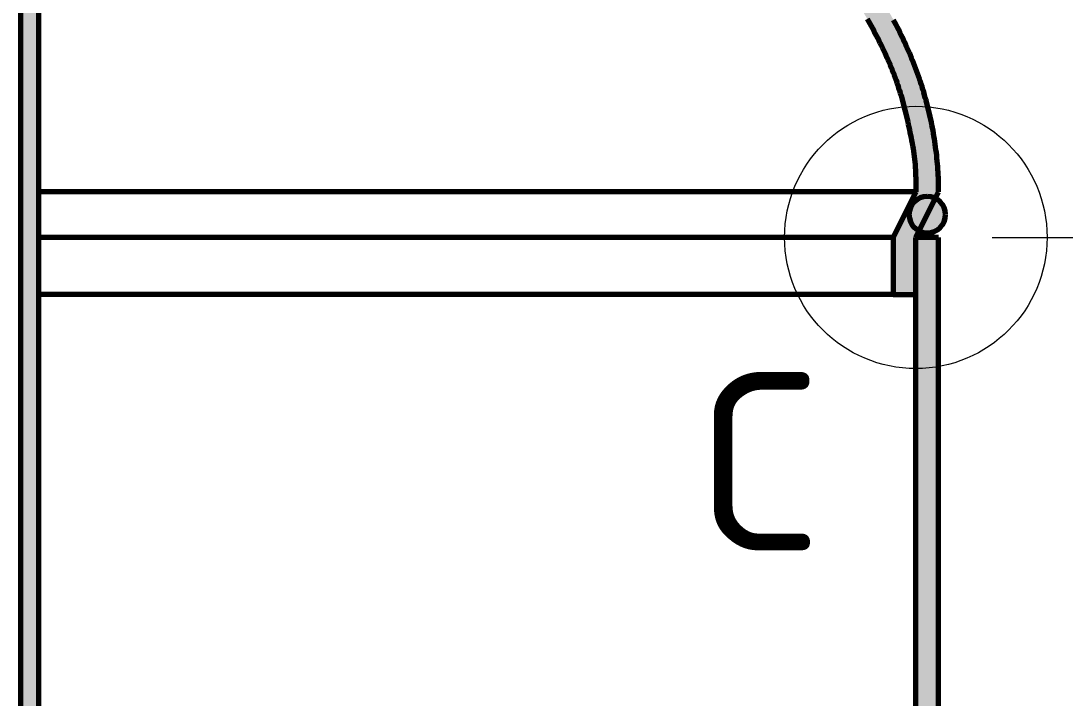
# Model space of a CAD drawing. Header units: millimetres. Extents: x 0 to 2208, y 0 to 420.
# Drawn here: x 591.9 to 621.2, y 239.93 to 258.94 of the extents above; entities that cross this region are included whole.
import ezdxf
from ezdxf.enums import TextEntityAlignment as Align

# ---------------------------------------------------------------- set-up
doc = ezdxf.new("R2010")
doc.units = ezdxf.units.MM
for name, color, linetype, lineweight in [('01-VISIBLE', 7, 'CONTINUOUS', 70), ('04-COTA', 3, 'CONTINUOUS', 18), ('05-RAYADO', 8, 'CONTINUOUS', 18), ('06-TEXTO', 7, 'CONTINUOUS', 25), ('08-FINA', 5, 'CONTINUOUS', 18)]:
    doc.layers.add(name, color=color, linetype=linetype, lineweight=lineweight)
doc.styles.add('ISO3098', font='isocpeur.ttf')
doc.dimstyles.new('FLAMA-IRAM', dxfattribs={"dimtxt": 3.5, "dimasz": 3.5, "dimexe": 2, "dimexo": 1.5, "dimgap": 1, "dimtad": 1, "dimdec": 1, "dimtxsty": 'ISO3098', "dimblk": 'IRAM_FLECHA', "dimblk1": 'IRAM_FLECHA', "dimblk2": 'IRAM_FLECHA', "dimcen": 2.5, "dimclrd": 256, "dimclre": 256, "dimclrt": 256, "dimazin": 3, "dimtfac": 1, "dimtmove": 0, "dimatfit": 3, "dimlwd": 18, "dimlwe": 18})

# ---------------------------------------------------------------- blocks, each defined once
blk = doc.blocks.new('IRAM_FLECHA')
blk.add_solid([(0, 0), (-1, 0.125), (-1, -0.125)])

msp = doc.modelspace()

# ---------------------------------------------------------------- hatches: boundary and pattern name
at = {"layer": '05-RAYADO'}
h = msp.add_hatch(color=7, dxfattribs=at)
h.dxf.hatch_style = 1
h.paths.add_polyline_path([(591.9, 274.735), (592.4, 274.735), (592.4, 142.505), (591.9, 142.505)])
h = msp.add_hatch(color=7, dxfattribs=at)
h.dxf.hatch_style = 1
h.paths.add_polyline_path([(617.01, 252.865), (617.01, 251.265), (616.37, 251.265), (616.37, 252.865), (617.01, 254.145), (617.01, 254.221), (617.009, 254.297), (617.009, 254.373), (617.008, 254.45), (617.006, 254.526), (617.004, 254.602), (617.002, 254.678), (616.998, 254.754), (616.994, 254.83), (616.989, 254.907), (616.983, 254.983), (616.976, 255.058), (616.967, 255.134), (616.957, 255.21), (616.946, 255.285), (616.933, 255.36), (616.92, 255.435), (616.906, 255.51), (616.891, 255.585), (616.877, 255.66), (616.862, 255.735), (616.846, 255.809), (616.831, 255.884), (616.815, 255.958), (616.799, 256.033), (616.782, 256.107), (616.766, 256.182), (616.748, 256.256), (616.731, 256.33), (616.713, 256.404), (616.694, 256.478), (616.675, 256.552), (616.656, 256.626), (616.636, 256.699), (616.616, 256.773), (616.595, 256.846), (616.573, 256.919), (616.55, 256.992), (616.527, 257.064), (616.504, 257.137), (616.479, 257.209), (616.454, 257.281), (616.428, 257.353), (616.402, 257.424), (616.374, 257.495), (616.347, 257.566), (616.318, 257.637), (616.289, 257.707), (616.26, 257.778), (616.229, 257.848), (616.199, 257.917), (616.167, 257.987), (616.135, 258.056), (616.103, 258.125), (616.07, 258.194), (616.037, 258.262), (616.003, 258.331), (615.969, 258.399), (615.935, 258.467), (615.9, 258.535), (615.864, 258.602), (615.829, 258.669), (615.793, 258.737), (615.756, 258.803), (615.719, 258.87), (615.682, 258.936), (615.644, 259.003), (615.606, 259.069), (615.567, 259.134), (615.528, 259.2), (615.489, 259.265), (615.449, 259.33), (615.409, 259.395), (615.368, 259.459), (615.327, 259.524), (615.285, 259.587), (615.244, 259.651), (615.201, 259.715), (615.159, 259.778), (615.116, 259.841), (615.072, 259.903), (615.028, 259.966), (614.984, 260.028), (614.94, 260.09), (614.895, 260.151), (614.849, 260.212), (614.804, 260.273), (614.758, 260.334), (614.711, 260.395), (614.665, 260.455), (614.618, 260.515), (614.57, 260.575), (614.523, 260.634), (614.475, 260.693), (614.426, 260.752), (614.378, 260.811), (614.329, 260.869), (614.279, 260.927), (614.23, 260.985), (614.18, 261.043), (614.13, 261.1), (614.079, 261.157), (614.029, 261.214), (613.978, 261.271), (613.926, 261.327), (613.875, 261.384), (613.823, 261.439), (613.771, 261.495), (613.718, 261.55), (613.666, 261.606), (613.613, 261.66), (613.56, 261.715), (613.506, 261.769), (613.453, 261.823), (613.399, 261.877), (613.345, 261.931), (613.29, 261.984), (613.236, 262.037), (613.181, 262.09), (613.125, 262.143), (613.07, 262.195), (613.015, 262.247), (612.959, 262.299), (612.903, 262.351), (612.846, 262.402), (612.79, 262.453), (612.733, 262.504), (612.676, 262.555), (612.619, 262.605), (612.562, 262.656), (612.504, 262.706), (612.446, 262.755), (612.388, 262.805), (612.33, 262.854), (612.272, 262.903), (612.213, 262.952), (612.154, 263), (612.095, 263.048), (612.036, 263.096), (611.977, 263.144), (611.917, 263.192), (611.857, 263.239), (611.798, 263.286), (611.737, 263.333), (611.677, 263.38), (611.617, 263.426), (611.556, 263.472), (611.495, 263.518), (611.434, 263.564), (611.373, 263.61), (611.312, 263.655), (611.25, 263.7), (611.189, 263.745), (611.127, 263.789), (611.065, 263.834), (611.003, 263.878), (610.941, 263.922), (610.878, 263.966), (610.816, 264.009), (610.753, 264.053), (610.69, 264.096), (610.627, 264.139), (610.564, 264.181), (610.501, 264.224), (610.437, 264.266), (610.374, 264.308), (610.31, 264.35), (610.246, 264.391), (610.182, 264.433), (610.118, 264.474), (610.054, 264.515), (609.989, 264.556), (609.925, 264.596), (609.86, 264.637), (609.795, 264.677), (609.73, 264.717), (609.665, 264.756), (609.6, 264.796), (609.535, 264.835), (609.469, 264.874), (609.404, 264.913), (609.338, 264.952), (609.273, 264.99), (609.207, 265.029), (609.141, 265.067), (609.075, 265.105), (609.008, 265.143), (608.942, 265.18), (608.876, 265.217), (608.809, 265.255), (608.742, 265.291), (608.676, 265.328), (608.609, 265.365), (608.542, 265.401), (608.475, 265.437), (608.407, 265.473), (608.34, 265.509), (608.273, 265.545), (608.205, 265.58), (608.138, 265.615), (608.07, 265.65), (608.002, 265.685), (607.934, 265.72), (607.866, 265.754), (607.798, 265.789), (607.73, 265.823), (607.662, 265.857), (607.594, 265.89), (607.525, 265.924), (607.457, 265.957), (607.388, 265.991), (607.319, 266.024), (607.25, 266.056), (607.182, 266.089), (607.113, 266.122), (607.044, 266.154), (606.975, 266.186), (606.905, 266.218), (606.836, 266.25), (606.767, 266.281), (606.697, 266.313), (606.628, 266.344), (606.558, 266.375), (606.488, 266.406), (606.419, 266.436), (606.349, 266.467), (606.279, 266.497), (606.209, 266.528), (606.139, 266.558), (606.069, 266.587), (605.999, 266.617), (605.928, 266.647), (605.858, 266.676), (605.788, 266.705), (605.717, 266.734), (605.646, 266.763), (605.576, 266.792), (605.505, 266.82), (605.434, 266.848), (605.364, 266.877), (605.293, 266.905), (605.222, 266.932), (605.151, 266.96), (605.08, 266.988), (605.009, 267.015), (604.937, 267.042), (604.866, 267.069), (604.795, 267.096), (604.723, 267.123), (604.652, 267.149), (604.58, 267.176), (604.509, 267.202), (604.437, 267.228), (604.366, 267.254), (604.294, 267.28), (604.222, 267.305), (604.15, 267.331), (604.078, 267.356), (604.006, 267.381), (603.934, 267.406), (603.862, 267.431), (603.79, 267.455), (603.718, 267.48), (603.646, 267.504), (603.573, 267.528), (603.501, 267.552), (603.429, 267.576), (603.356, 267.6), (603.284, 267.623), (603.211, 267.647), (603.139, 267.67), (603.066, 267.693), (602.993, 267.716), (602.921, 267.739), (602.848, 267.761), (602.775, 267.784), (602.702, 267.806), (602.629, 267.828), (602.556, 267.85), (602.483, 267.872), (602.41, 267.894), (602.337, 267.916), (602.264, 267.937), (602.191, 267.958), (602.117, 267.98), (602.044, 268.001), (601.971, 268.021), (601.898, 268.042), (601.824, 268.063), (601.751, 268.083), (601.677, 268.103), (601.604, 268.124), (601.53, 268.143), (601.457, 268.163), (601.383, 268.183), (601.309, 268.203), (601.236, 268.222), (601.162, 268.241), (601.088, 268.26), (601.014, 268.279), (600.94, 268.298), (600.867, 268.317), (600.793, 268.335), (600.719, 268.354), (600.645, 268.372), (600.571, 268.39), (600.497, 268.408), (600.422, 268.426), (600.348, 268.444), (600.274, 268.461), (600.2, 268.479), (600.126, 268.496), (600.051, 268.513), (599.977, 268.53), (599.903, 268.547), (599.828, 268.564), (599.754, 268.58), (599.68, 268.597), (599.605, 268.613), (599.531, 268.629), (599.456, 268.645), (599.382, 268.661), (599.307, 268.677), (599.233, 268.692), (599.158, 268.708), (599.083, 268.723), (599.009, 268.738), (598.934, 268.754), (598.859, 268.768), (598.784, 268.783), (598.71, 268.798), (598.635, 268.813), (598.56, 268.827), (598.485, 268.841), (598.41, 268.855), (598.335, 268.869), (598.26, 268.883), (598.185, 268.897), (598.11, 268.91), (598.035, 268.924), (597.96, 268.937), (597.885, 268.95), (597.81, 268.964), (597.735, 268.976), (597.66, 268.989), (597.585, 269.002), (597.51, 269.015), (597.434, 269.027), (597.359, 269.039), (597.284, 269.051), (597.209, 269.063), (597.133, 269.075), (597.058, 269.087), (596.983, 269.099), (596.907, 269.11), (596.832, 269.121), (596.757, 269.133), (596.681, 269.144), (596.606, 269.155), (596.53, 269.166), (596.455, 269.176), (596.379, 269.187), (596.304, 269.197), (596.228, 269.208), (596.153, 269.218), (596.077, 269.228), (596.002, 269.238), (595.926, 269.248), (595.851, 269.257), (595.775, 269.267), (595.699, 269.276), (595.624, 269.286), (595.548, 269.295), (595.472, 269.304), (595.397, 269.313), (595.321, 269.321), (595.245, 269.33), (595.169, 269.339), (595.094, 269.347), (595.018, 269.355), (594.942, 269.364), (594.866, 269.372), (594.791, 269.379), (594.715, 269.387), (594.639, 269.395), (594.563, 269.402), (594.487, 269.41), (594.411, 269.417), (594.335, 269.424), (594.26, 269.431), (594.184, 269.438), (594.108, 269.445), (594.032, 269.451), (593.956, 269.458), (593.88, 269.464), (593.804, 269.471), (593.728, 269.477), (593.652, 269.483), (593.576, 269.489), (593.5, 269.494), (593.5, 270.135), (593.578, 270.129), (593.657, 270.123), (593.735, 270.118), (593.814, 270.112), (593.892, 270.106), (593.971, 270.1), (594.049, 270.094), (594.128, 270.088), (594.206, 270.082), (594.285, 270.076), (594.363, 270.07), (594.442, 270.064), (594.52, 270.058), (594.599, 270.052), (594.677, 270.046), (594.755, 270.04), (594.834, 270.033), (594.912, 270.027), (594.991, 270.021), (595.069, 270.014), (595.148, 270.008), (595.226, 270.001), (595.304, 269.994), (595.383, 269.987), (595.461, 269.98), (595.54, 269.972), (595.618, 269.964), (595.696, 269.955), (595.774, 269.945), (595.85, 269.927), (595.922, 269.895), (595.999, 269.877), (596.076, 269.862), (596.154, 269.849), (596.231, 269.836), (596.309, 269.824), (596.387, 269.812), (596.465, 269.8), (596.543, 269.788), (596.62, 269.776), (596.698, 269.765), (596.776, 269.753), (596.854, 269.742), (596.932, 269.73), (597.01, 269.719), (597.087, 269.707), (597.165, 269.696), (597.243, 269.684), (597.321, 269.673), (597.399, 269.661), (597.477, 269.649), (597.554, 269.638), (597.632, 269.626), (597.71, 269.614), (597.788, 269.602), (597.866, 269.59), (597.943, 269.578), (598.021, 269.566), (598.099, 269.553), (598.177, 269.541), (598.254, 269.528), (598.332, 269.515), (598.409, 269.502), (598.487, 269.489), (598.564, 269.475), (598.642, 269.461), (598.719, 269.447), (598.797, 269.433), (598.874, 269.419), (598.952, 269.404), (599.029, 269.389), (599.106, 269.374), (599.183, 269.359), (599.26, 269.343), (599.337, 269.327), (599.414, 269.311), (599.491, 269.295), (599.568, 269.278), (599.645, 269.261), (599.722, 269.244), (599.799, 269.227), (599.876, 269.21), (599.952, 269.192), (600.029, 269.174), (600.105, 269.156), (600.182, 269.137), (600.258, 269.119), (600.335, 269.1), (600.411, 269.081), (600.488, 269.062), (600.564, 269.043), (600.64, 269.024), (600.717, 269.005), (600.793, 268.985), (600.869, 268.966), (600.945, 268.946), (601.022, 268.927), (601.098, 268.907), (601.174, 268.887), (601.25, 268.867), (601.326, 268.847), (601.402, 268.827), (601.478, 268.807), (601.554, 268.786), (601.63, 268.766), (601.706, 268.745), (601.782, 268.725), (601.858, 268.704), (601.934, 268.683), (602.01, 268.662), (602.085, 268.641), (602.161, 268.619), (602.237, 268.598), (602.313, 268.576), (602.388, 268.554), (602.464, 268.532), (602.539, 268.51), (602.615, 268.488), (602.69, 268.466), (602.766, 268.443), (602.841, 268.421), (602.916, 268.398), (602.992, 268.375), (603.067, 268.351), (603.142, 268.328), (603.217, 268.305), (603.292, 268.281), (603.367, 268.257), (603.442, 268.233), (603.517, 268.208), (603.592, 268.184), (603.666, 268.159), (603.741, 268.135), (603.816, 268.11), (603.89, 268.084), (603.965, 268.059), (604.039, 268.034), (604.114, 268.008), (604.188, 267.982), (604.262, 267.956), (604.336, 267.93), (604.41, 267.903), (604.485, 267.877), (604.559, 267.85), (604.633, 267.823), (604.706, 267.796), (604.78, 267.769), (604.854, 267.741), (604.928, 267.714), (605.001, 267.686), (605.075, 267.658), (605.148, 267.63), (605.222, 267.602), (605.295, 267.574), (605.369, 267.545), (605.442, 267.516), (605.515, 267.488), (605.588, 267.458), (605.661, 267.429), (605.734, 267.4), (605.807, 267.37), (605.88, 267.341), (605.953, 267.311), (606.026, 267.281), (606.098, 267.251), (606.171, 267.22), (606.244, 267.19), (606.316, 267.159), (606.388, 267.128), (606.461, 267.097), (606.533, 267.066), (606.605, 267.034), (606.677, 267.002), (606.749, 266.971), (606.821, 266.939), (606.893, 266.906), (606.964, 266.874), (607.036, 266.842), (607.108, 266.809), (607.179, 266.776), (607.251, 266.743), (607.322, 266.71), (607.393, 266.676), (607.464, 266.642), (607.535, 266.609), (607.606, 266.575), (607.677, 266.54), (607.748, 266.506), (607.819, 266.471), (607.889, 266.437), (607.96, 266.402), (608.03, 266.366), (608.1, 266.331), (608.171, 266.295), (608.241, 266.26), (608.311, 266.224), (608.381, 266.188), (608.45, 266.151), (608.52, 266.115), (608.59, 266.078), (608.659, 266.041), (608.728, 266.004), (608.798, 265.967), (608.867, 265.929), (608.936, 265.891), (609.005, 265.853), (609.074, 265.815), (609.143, 265.777), (609.211, 265.738), (609.28, 265.7), (609.348, 265.661), (609.416, 265.622), (609.485, 265.582), (609.553, 265.543), (609.62, 265.503), (609.688, 265.463), (609.756, 265.423), (609.824, 265.383), (609.891, 265.342), (609.958, 265.301), (610.025, 265.26), (610.092, 265.219), (610.159, 265.178), (610.226, 265.136), (610.293, 265.094), (610.359, 265.052), (610.426, 265.01), (610.492, 264.967), (610.558, 264.925), (610.624, 264.882), (610.69, 264.839), (610.756, 264.795), (610.821, 264.752), (610.887, 264.708), (610.952, 264.664), (611.017, 264.62), (611.082, 264.575), (611.147, 264.531), (611.211, 264.486), (611.276, 264.441), (611.34, 264.395), (611.404, 264.35), (611.468, 264.304), (611.532, 264.258), (611.596, 264.212), (611.659, 264.165), (611.723, 264.118), (611.786, 264.071), (611.849, 264.024), (611.911, 263.977), (611.974, 263.929), (612.037, 263.881), (612.099, 263.833), (612.161, 263.785), (612.223, 263.736), (612.285, 263.688), (612.346, 263.638), (612.408, 263.589), (612.469, 263.54), (612.53, 263.49), (612.59, 263.44), (612.651, 263.39), (612.711, 263.339), (612.772, 263.288), (612.831, 263.238), (612.891, 263.186), (612.951, 263.135), (613.01, 263.083), (613.069, 263.031), (613.128, 262.979), (613.187, 262.927), (613.245, 262.874), (613.304, 262.821), (613.362, 262.768), (613.419, 262.714), (613.477, 262.661), (613.534, 262.607), (613.591, 262.553), (613.648, 262.498), (613.705, 262.443), (613.761, 262.388), (613.817, 262.333), (613.873, 262.278), (613.928, 262.222), (613.984, 262.166), (614.039, 262.11), (614.094, 262.053), (614.148, 261.997), (614.202, 261.94), (614.256, 261.882), (614.31, 261.825), (614.364, 261.767), (614.417, 261.709), (614.47, 261.651), (614.522, 261.592), (614.574, 261.533), (614.626, 261.474), (614.678, 261.415), (614.73, 261.355), (614.781, 261.296), (614.831, 261.235), (614.882, 261.175), (614.932, 261.114), (614.982, 261.054), (615.031, 260.992), (615.081, 260.931), (615.129, 260.869), (615.178, 260.807), (615.226, 260.745), (615.274, 260.683), (615.321, 260.62), (615.369, 260.557), (615.415, 260.494), (615.462, 260.43), (615.508, 260.366), (615.554, 260.302), (615.599, 260.238), (615.644, 260.173), (615.688, 260.108), (615.733, 260.043), (615.776, 259.978), (615.82, 259.912), (615.863, 259.846), (615.905, 259.78), (615.948, 259.714), (615.989, 259.647), (616.031, 259.58), (616.072, 259.513), (616.112, 259.445), (616.153, 259.378), (616.192, 259.31), (616.231, 259.242), (616.27, 259.173), (616.309, 259.105), (616.347, 259.036), (616.384, 258.966), (616.421, 258.897), (616.458, 258.827), (616.494, 258.757), (616.53, 258.687), (616.565, 258.617), (616.599, 258.546), (616.634, 258.475), (616.667, 258.404), (616.701, 258.333), (616.733, 258.261), (616.766, 258.189), (616.797, 258.117), (616.828, 258.045), (616.859, 257.973), (616.889, 257.9), (616.919, 257.827), (616.948, 257.754), (616.977, 257.681), (617.005, 257.607), (617.032, 257.533), (617.059, 257.46), (617.086, 257.385), (617.111, 257.311), (617.137, 257.237), (617.161, 257.162), (617.186, 257.087), (617.209, 257.012), (617.232, 256.937), (617.255, 256.861), (617.276, 256.786), (617.298, 256.71), (617.318, 256.634), (617.338, 256.558), (617.358, 256.482), (617.377, 256.405), (617.395, 256.329), (617.413, 256.252), (617.43, 256.175), (617.446, 256.098), (617.462, 256.021), (617.477, 255.944), (617.492, 255.866), (617.506, 255.789), (617.519, 255.711), (617.532, 255.634), (617.544, 255.556), (617.555, 255.478), (617.566, 255.4), (617.576, 255.322), (617.586, 255.244), (617.595, 255.166), (617.603, 255.088), (617.61, 255.009), (617.617, 254.931), (617.623, 254.852), (617.629, 254.774), (617.634, 254.695), (617.638, 254.617), (617.642, 254.538), (617.645, 254.46), (617.647, 254.381), (617.649, 254.302), (617.65, 254.224), (617.65, 254.145)])
h = msp.add_hatch(color=7, dxfattribs=at)
h.dxf.hatch_style = 1
h.paths.add_polyline_path([(617.842, 253.505), (617.84, 253.465), (617.836, 253.425), (617.828, 253.385), (617.817, 253.347), (617.803, 253.309), (617.786, 253.272), (617.767, 253.237), (617.744, 253.204), (617.719, 253.172), (617.692, 253.143), (617.663, 253.116), (617.631, 253.091), (617.598, 253.068), (617.562, 253.049), (617.526, 253.032), (617.488, 253.018), (617.45, 253.007), (617.41, 252.999), (617.37, 252.994), (617.33, 252.993), (617.29, 252.994), (617.25, 252.999), (617.21, 253.007), (617.172, 253.018), (617.134, 253.032), (617.098, 253.049), (617.062, 253.068), (617.029, 253.091), (616.997, 253.116), (616.968, 253.143), (616.941, 253.172), (616.916, 253.204), (616.893, 253.237), (616.874, 253.272), (616.857, 253.309), (616.843, 253.347), (616.832, 253.385), (616.824, 253.425), (616.82, 253.465), (616.818, 253.505), (616.82, 253.545), (616.824, 253.585), (616.832, 253.624), (616.843, 253.663), (616.857, 253.701), (616.874, 253.737), (616.893, 253.772), (616.916, 253.806), (616.941, 253.837), (616.968, 253.867), (616.997, 253.894), (617.029, 253.919), (617.062, 253.941), (617.098, 253.961), (617.134, 253.978), (617.172, 253.992), (617.21, 254.003), (617.25, 254.011), (617.29, 254.015), (617.33, 254.017), (617.37, 254.015), (617.41, 254.011), (617.45, 254.003), (617.488, 253.992), (617.526, 253.978), (617.562, 253.961), (617.598, 253.941), (617.631, 253.919), (617.663, 253.894), (617.692, 253.867), (617.719, 253.837), (617.744, 253.806), (617.767, 253.772), (617.786, 253.737), (617.803, 253.701), (617.817, 253.663), (617.828, 253.624), (617.836, 253.585), (617.84, 253.545)])
h = msp.add_hatch(color=7, dxfattribs=at)
h.dxf.hatch_style = 1
h.paths.add_polyline_path([(617.01, 252.865), (617.65, 252.865), (617.65, 154.265), (617.01, 154.265)])

# ---------------------------------------------------------------- linework, layer by layer
at = {"layer": '01-VISIBLE'}
for p, q in [((591.9, 142.505), (591.9, 274.735)), ((592.4, 142.505), (592.4, 274.735)), ((617.01, 254.145), (616.37, 252.865)), ((617.01, 252.865), (617.65, 254.145)), ((616.37, 252.865), (616.37, 251.265)), ((617.65, 252.865), (617.01, 252.865)), ((617.01, 154.265), (617.01, 252.865)), ((617.01, 251.265), (617.01, 252.865)), ((617.65, 154.265), (617.65, 252.865)), ((616.37, 251.265), (617.01, 251.265))]:
    msp.add_line(p, q, dxfattribs=at)
for points in [[(615.644, 259.003), (615.682, 258.936), (615.719, 258.87), (615.756, 258.803), (615.793, 258.737), (615.829, 258.669), (615.864, 258.602), (615.9, 258.535), (615.935, 258.467), (615.969, 258.399), (616.003, 258.331), (616.037, 258.262), (616.07, 258.194), (616.103, 258.125), (616.135, 258.056), (616.167, 257.987), (616.199, 257.917), (616.229, 257.848), (616.26, 257.778), (616.289, 257.707), (616.318, 257.637), (616.347, 257.566), (616.374, 257.495), (616.402, 257.424), (616.428, 257.353), (616.454, 257.281), (616.479, 257.209), (616.504, 257.137), (616.527, 257.064), (616.55, 256.992), (616.573, 256.919), (616.595, 256.846), (616.616, 256.773), (616.636, 256.699), (616.656, 256.626), (616.675, 256.552), (616.694, 256.478), (616.713, 256.404), (616.731, 256.33), (616.748, 256.256), (616.766, 256.182), (616.782, 256.107), (616.799, 256.033), (616.815, 255.958), (616.831, 255.884), (616.846, 255.809), (616.862, 255.735), (616.877, 255.66), (616.891, 255.585), (616.906, 255.51), (616.92, 255.435), (616.933, 255.36), (616.946, 255.285), (616.957, 255.21), (616.967, 255.134), (616.976, 255.058), (616.983, 254.983), (616.989, 254.907), (616.994, 254.83), (616.998, 254.754), (617.002, 254.678), (617.004, 254.602), (617.006, 254.526), (617.008, 254.45), (617.009, 254.373), (617.009, 254.297), (617.01, 254.221), (617.01, 254.145)], [(617.65, 254.145), (617.65, 254.224), (617.649, 254.302), (617.647, 254.381), (617.645, 254.46), (617.642, 254.538), (617.638, 254.617), (617.634, 254.695), (617.629, 254.774), (617.623, 254.852), (617.617, 254.931), (617.61, 255.009), (617.603, 255.088), (617.595, 255.166), (617.586, 255.244), (617.576, 255.322), (617.566, 255.4), (617.555, 255.478), (617.544, 255.556), (617.532, 255.634), (617.519, 255.711), (617.506, 255.789), (617.492, 255.866), (617.477, 255.944), (617.462, 256.021), (617.446, 256.098), (617.43, 256.175), (617.413, 256.252), (617.395, 256.329), (617.377, 256.405), (617.358, 256.482), (617.338, 256.558), (617.318, 256.634), (617.298, 256.71), (617.276, 256.786), (617.255, 256.861), (617.232, 256.937), (617.209, 257.012), (617.186, 257.087), (617.161, 257.162), (617.137, 257.237), (617.111, 257.311), (617.086, 257.385), (617.059, 257.46), (617.032, 257.533), (617.005, 257.607), (616.977, 257.681), (616.948, 257.754), (616.919, 257.827), (616.889, 257.9), (616.859, 257.973), (616.828, 258.045), (616.797, 258.117), (616.766, 258.189), (616.733, 258.261), (616.701, 258.333), (616.667, 258.404), (616.634, 258.475), (616.599, 258.546), (616.565, 258.617), (616.53, 258.687), (616.494, 258.757), (616.458, 258.827), (616.421, 258.897), (616.384, 258.966)], [(617.01, 254.145), (616.948, 254.145), (616.887, 254.145), (616.825, 254.145), (616.764, 254.145), (616.702, 254.145), (616.641, 254.145), (616.579, 254.145), (616.518, 254.145), (616.456, 254.145), (616.395, 254.145), (616.333, 254.145), (616.272, 254.145), (616.21, 254.145), (616.149, 254.145), (616.087, 254.145), (616.026, 254.145), (615.964, 254.145), (615.903, 254.145), (615.841, 254.145), (615.779, 254.145), (615.718, 254.145), (615.656, 254.145), (615.595, 254.145), (615.533, 254.145), (615.472, 254.145), (615.41, 254.145), (615.349, 254.145), (615.287, 254.145), (615.226, 254.145), (615.164, 254.145), (615.103, 254.145), (615.041, 254.145), (614.98, 254.145), (614.918, 254.145), (614.857, 254.145), (614.795, 254.145), (614.734, 254.145), (614.672, 254.145), (614.611, 254.145), (614.549, 254.145), (614.487, 254.145), (614.426, 254.145), (614.364, 254.145), (614.303, 254.145), (614.241, 254.145), (614.18, 254.145), (614.118, 254.145), (614.057, 254.145), (613.995, 254.145), (613.934, 254.145), (613.872, 254.145), (613.811, 254.145), (613.749, 254.145), (613.688, 254.145), (613.626, 254.145), (613.565, 254.145), (613.503, 254.145), (613.442, 254.145), (613.38, 254.145), (613.318, 254.145), (613.257, 254.145), (613.195, 254.145), (613.134, 254.145), (613.072, 254.145), (613.011, 254.145), (612.949, 254.145), (612.888, 254.145), (612.826, 254.145), (612.765, 254.145), (612.703, 254.145), (612.642, 254.145), (612.58, 254.145), (612.519, 254.145), (612.457, 254.145), (612.396, 254.145), (612.334, 254.145), (612.273, 254.145), (612.211, 254.145), (612.15, 254.145), (612.088, 254.145), (612.026, 254.145), (611.965, 254.145), (611.903, 254.145), (611.842, 254.145), (611.78, 254.145), (611.719, 254.145), (611.657, 254.145), (611.596, 254.145), (611.534, 254.145), (611.473, 254.145), (611.411, 254.145), (611.35, 254.145), (611.288, 254.145), (611.227, 254.145), (611.165, 254.145), (611.104, 254.145), (611.042, 254.145), (610.981, 254.145), (610.919, 254.145), (610.857, 254.145), (610.796, 254.145), (610.734, 254.145), (610.673, 254.145), (610.611, 254.145), (610.55, 254.145), (610.488, 254.145), (610.427, 254.145), (610.365, 254.145), (610.304, 254.145), (610.242, 254.145), (610.181, 254.145), (610.119, 254.145), (610.058, 254.145), (609.996, 254.145), (609.935, 254.145), (609.873, 254.145), (609.812, 254.145), (609.75, 254.145), (609.689, 254.145), (609.627, 254.145), (609.565, 254.145), (609.504, 254.145), (609.442, 254.145), (609.381, 254.145), (609.319, 254.145), (609.258, 254.145), (609.196, 254.145), (609.135, 254.145), (609.073, 254.145), (609.012, 254.145), (608.95, 254.145), (608.889, 254.145), (608.827, 254.145), (608.766, 254.145), (608.704, 254.145), (608.643, 254.145), (608.581, 254.145), (608.52, 254.145), (608.458, 254.145), (608.396, 254.145), (608.335, 254.145), (608.273, 254.145), (608.212, 254.145), (608.15, 254.145), (608.089, 254.145), (608.027, 254.145), (607.966, 254.145), (607.904, 254.145), (607.843, 254.145), (607.781, 254.145), (607.72, 254.145), (607.658, 254.145), (607.597, 254.145), (607.535, 254.145), (607.474, 254.145), (607.412, 254.145), (607.351, 254.145), (607.289, 254.145), (607.228, 254.145), (607.166, 254.145), (607.104, 254.145), (607.043, 254.145), (606.981, 254.145), (606.92, 254.145), (606.858, 254.145), (606.797, 254.145), (606.735, 254.145), (606.674, 254.145), (606.612, 254.145), (606.551, 254.145), (606.489, 254.145), (606.428, 254.145), (606.366, 254.145), (606.305, 254.145), (606.243, 254.145), (606.182, 254.145), (606.12, 254.145), (606.059, 254.145), (605.997, 254.145), (605.936, 254.145), (605.874, 254.145), (605.812, 254.145), (605.751, 254.145), (605.689, 254.145), (605.628, 254.145), (605.566, 254.145), (605.505, 254.145), (605.443, 254.145), (605.382, 254.145), (605.32, 254.145), (605.259, 254.145), (605.197, 254.145), (605.136, 254.145), (605.074, 254.145), (605.013, 254.145), (604.951, 254.145), (604.89, 254.145), (604.828, 254.145), (604.767, 254.145), (604.705, 254.145), (604.643, 254.145), (604.582, 254.145), (604.52, 254.145), (604.459, 254.145), (604.397, 254.145), (604.336, 254.145), (604.274, 254.145), (604.213, 254.145), (604.151, 254.145), (604.09, 254.145), (604.028, 254.145), (603.967, 254.145), (603.905, 254.145), (603.844, 254.145), (603.782, 254.145), (603.721, 254.145), (603.659, 254.145), (603.598, 254.145), (603.536, 254.145), (603.475, 254.145), (603.413, 254.145), (603.351, 254.145), (603.29, 254.145), (603.228, 254.145), (603.167, 254.145), (603.105, 254.145), (603.044, 254.145), (602.982, 254.145), (602.921, 254.145), (602.859, 254.145), (602.798, 254.145), (602.736, 254.145), (602.675, 254.145), (602.613, 254.145), (602.552, 254.145), (602.49, 254.145), (602.429, 254.145), (602.367, 254.145), (602.306, 254.145), (602.244, 254.145), (602.182, 254.145), (602.121, 254.145), (602.059, 254.145), (601.998, 254.145), (601.936, 254.145), (601.875, 254.145), (601.813, 254.145), (601.752, 254.145), (601.69, 254.145), (601.629, 254.145), (601.567, 254.145), (601.506, 254.145), (601.444, 254.145), (601.383, 254.145), (601.321, 254.145), (601.26, 254.145), (601.198, 254.145), (601.137, 254.145), (601.075, 254.145), (601.014, 254.145), (600.952, 254.145), (600.89, 254.145), (600.829, 254.145), (600.767, 254.145), (600.706, 254.145), (600.644, 254.145), (600.583, 254.145), (600.521, 254.145), (600.46, 254.145), (600.398, 254.145), (600.337, 254.145), (600.275, 254.145), (600.214, 254.145), (600.152, 254.145), (600.091, 254.145), (600.029, 254.145), (599.968, 254.145), (599.906, 254.145), (599.845, 254.145), (599.783, 254.145), (599.721, 254.145), (599.66, 254.145), (599.598, 254.145), (599.537, 254.145), (599.475, 254.145), (599.414, 254.145), (599.352, 254.145), (599.291, 254.145), (599.229, 254.145), (599.168, 254.145), (599.106, 254.145), (599.045, 254.145), (598.983, 254.145), (598.922, 254.145), (598.86, 254.145), (598.799, 254.145), (598.737, 254.145), (598.676, 254.145), (598.614, 254.145), (598.553, 254.145), (598.491, 254.145), (598.429, 254.145), (598.368, 254.145), (598.306, 254.145), (598.245, 254.145), (598.183, 254.145), (598.122, 254.145), (598.06, 254.145), (597.999, 254.145), (597.937, 254.145), (597.876, 254.145), (597.814, 254.145), (597.753, 254.145), (597.691, 254.145), (597.63, 254.145), (597.568, 254.145), (597.507, 254.145), (597.445, 254.145), (597.384, 254.145), (597.322, 254.145), (597.26, 254.145), (597.199, 254.145), (597.137, 254.145), (597.076, 254.145), (597.014, 254.145), (596.953, 254.145), (596.891, 254.145), (596.83, 254.145), (596.768, 254.145), (596.707, 254.145), (596.645, 254.145), (596.584, 254.145), (596.522, 254.145), (596.461, 254.145), (596.399, 254.145), (596.338, 254.145), (596.276, 254.145), (596.215, 254.145), (596.153, 254.145), (596.091, 254.145), (596.03, 254.145), (595.968, 254.145), (595.907, 254.145), (595.845, 254.145), (595.784, 254.145), (595.722, 254.145), (595.661, 254.145), (595.599, 254.145), (595.538, 254.145), (595.476, 254.145), (595.415, 254.145), (595.353, 254.145), (595.292, 254.145), (595.23, 254.145), (595.169, 254.145), (595.107, 254.145), (595.046, 254.145), (594.984, 254.145), (594.923, 254.145), (594.861, 254.145), (594.799, 254.145), (594.738, 254.145), (594.676, 254.145), (594.615, 254.145), (594.553, 254.145), (594.492, 254.145), (594.43, 254.145), (594.369, 254.145), (594.307, 254.145), (594.246, 254.145), (594.184, 254.145), (594.123, 254.145), (594.061, 254.145), (594, 254.145), (593.938, 254.145), (593.877, 254.145), (593.815, 254.145), (593.754, 254.145), (593.692, 254.145), (593.63, 254.145), (593.569, 254.145), (593.507, 254.145), (593.446, 254.145), (593.384, 254.145), (593.323, 254.145), (593.261, 254.145), (593.2, 254.145), (593.138, 254.145), (593.077, 254.145), (593.015, 254.145), (592.954, 254.145), (592.892, 254.145), (592.831, 254.145), (592.769, 254.145), (592.708, 254.145), (592.646, 254.145), (592.585, 254.145), (592.523, 254.145), (592.462, 254.145), (592.4, 254.145)], [(616.37, 252.865), (616.31, 252.865), (616.25, 252.865), (616.19, 252.865), (616.13, 252.865), (616.07, 252.865), (616.01, 252.865), (615.949, 252.865), (615.889, 252.865), (615.829, 252.865), (615.769, 252.865), (615.709, 252.865), (615.649, 252.865), (615.589, 252.865), (615.529, 252.865), (615.469, 252.865), (615.409, 252.865), (615.349, 252.865), (615.289, 252.865), (615.229, 252.865), (615.168, 252.865), (615.108, 252.865), (615.048, 252.865), (614.988, 252.865), (614.928, 252.865), (614.868, 252.865), (614.808, 252.865), (614.748, 252.865), (614.688, 252.865), (614.628, 252.865), (614.568, 252.865), (614.508, 252.865), (614.448, 252.865), (614.388, 252.865), (614.327, 252.865), (614.267, 252.865), (614.207, 252.865), (614.147, 252.865), (614.087, 252.865), (614.027, 252.865), (613.967, 252.865), (613.907, 252.865), (613.847, 252.865), (613.787, 252.865), (613.727, 252.865), (613.667, 252.865), (613.607, 252.865), (613.546, 252.865), (613.486, 252.865), (613.426, 252.865), (613.366, 252.865), (613.306, 252.865), (613.246, 252.865), (613.186, 252.865), (613.126, 252.865), (613.066, 252.865), (613.006, 252.865), (612.946, 252.865), (612.886, 252.865), (612.826, 252.865), (612.765, 252.865), (612.705, 252.865), (612.645, 252.865), (612.585, 252.865), (612.525, 252.865), (612.465, 252.865), (612.405, 252.865), (612.345, 252.865), (612.285, 252.865), (612.225, 252.865), (612.165, 252.865), (612.105, 252.865), (612.045, 252.865), (611.985, 252.865), (611.924, 252.865), (611.864, 252.865), (611.804, 252.865), (611.744, 252.865), (611.684, 252.865), (611.624, 252.865), (611.564, 252.865), (611.504, 252.865), (611.444, 252.865), (611.384, 252.865), (611.324, 252.865), (611.264, 252.865), (611.204, 252.865), (611.143, 252.865), (611.083, 252.865), (611.023, 252.865), (610.963, 252.865), (610.903, 252.865), (610.843, 252.865), (610.783, 252.865), (610.723, 252.865), (610.663, 252.865), (610.603, 252.865), (610.543, 252.865), (610.483, 252.865), (610.423, 252.865), (610.362, 252.865), (610.302, 252.865), (610.242, 252.865), (610.182, 252.865), (610.122, 252.865), (610.062, 252.865), (610.002, 252.865), (609.942, 252.865), (609.882, 252.865), (609.822, 252.865), (609.762, 252.865), (609.702, 252.865), (609.642, 252.865), (609.582, 252.865), (609.521, 252.865), (609.461, 252.865), (609.401, 252.865), (609.341, 252.865), (609.281, 252.865), (609.221, 252.865), (609.161, 252.865), (609.101, 252.865), (609.041, 252.865), (608.981, 252.865), (608.921, 252.865), (608.861, 252.865), (608.801, 252.865), (608.74, 252.865), (608.68, 252.865), (608.62, 252.865), (608.56, 252.865), (608.5, 252.865), (608.44, 252.865), (608.38, 252.865), (608.32, 252.865), (608.26, 252.865), (608.2, 252.865), (608.14, 252.865), (608.08, 252.865), (608.02, 252.865), (607.959, 252.865), (607.899, 252.865), (607.839, 252.865), (607.779, 252.865), (607.719, 252.865), (607.659, 252.865), (607.599, 252.865), (607.539, 252.865), (607.479, 252.865), (607.419, 252.865), (607.359, 252.865), (607.299, 252.865), (607.239, 252.865), (607.178, 252.865), (607.118, 252.865), (607.058, 252.865), (606.998, 252.865), (606.938, 252.865), (606.878, 252.865), (606.818, 252.865), (606.758, 252.865), (606.698, 252.865), (606.638, 252.865), (606.578, 252.865), (606.518, 252.865), (606.458, 252.865), (606.398, 252.865), (606.337, 252.865), (606.277, 252.865), (606.217, 252.865), (606.157, 252.865), (606.097, 252.865), (606.037, 252.865), (605.977, 252.865), (605.917, 252.865), (605.857, 252.865), (605.797, 252.865), (605.737, 252.865), (605.677, 252.865), (605.617, 252.865), (605.556, 252.865), (605.496, 252.865), (605.436, 252.865), (605.376, 252.865), (605.316, 252.865), (605.256, 252.865), (605.196, 252.865), (605.136, 252.865), (605.076, 252.865), (605.016, 252.865), (604.956, 252.865), (604.896, 252.865), (604.836, 252.865), (604.775, 252.865), (604.715, 252.865), (604.655, 252.865), (604.595, 252.865), (604.535, 252.865), (604.475, 252.865), (604.415, 252.865), (604.355, 252.865), (604.295, 252.865), (604.235, 252.865), (604.175, 252.865), (604.115, 252.865), (604.055, 252.865), (603.995, 252.865), (603.934, 252.865), (603.874, 252.865), (603.814, 252.865), (603.754, 252.865), (603.694, 252.865), (603.634, 252.865), (603.574, 252.865), (603.514, 252.865), (603.454, 252.865), (603.394, 252.865), (603.334, 252.865), (603.274, 252.865), (603.214, 252.865), (603.153, 252.865), (603.093, 252.865), (603.033, 252.865), (602.973, 252.865), (602.913, 252.865), (602.853, 252.865), (602.793, 252.865), (602.733, 252.865), (602.673, 252.865), (602.613, 252.865), (602.553, 252.865), (602.493, 252.865), (602.433, 252.865), (602.372, 252.865), (602.312, 252.865), (602.252, 252.865), (602.192, 252.865), (602.132, 252.865), (602.072, 252.865), (602.012, 252.865), (601.952, 252.865), (601.892, 252.865), (601.832, 252.865), (601.772, 252.865), (601.712, 252.865), (601.652, 252.865), (601.592, 252.865), (601.531, 252.865), (601.471, 252.865), (601.411, 252.865), (601.351, 252.865), (601.291, 252.865), (601.231, 252.865), (601.171, 252.865), (601.111, 252.865), (601.051, 252.865), (600.991, 252.865), (600.931, 252.865), (600.871, 252.865), (600.811, 252.865), (600.75, 252.865), (600.69, 252.865), (600.63, 252.865), (600.57, 252.865), (600.51, 252.865), (600.45, 252.865), (600.39, 252.865), (600.33, 252.865), (600.27, 252.865), (600.21, 252.865), (600.15, 252.865), (600.09, 252.865), (600.03, 252.865), (599.969, 252.865), (599.909, 252.865), (599.849, 252.865), (599.789, 252.865), (599.729, 252.865), (599.669, 252.865), (599.609, 252.865), (599.549, 252.865), (599.489, 252.865), (599.429, 252.865), (599.369, 252.865), (599.309, 252.865), (599.249, 252.865), (599.188, 252.865), (599.128, 252.865), (599.068, 252.865), (599.008, 252.865), (598.948, 252.865), (598.888, 252.865), (598.828, 252.865), (598.768, 252.865), (598.708, 252.865), (598.648, 252.865), (598.588, 252.865), (598.528, 252.865), (598.468, 252.865), (598.408, 252.865), (598.347, 252.865), (598.287, 252.865), (598.227, 252.865), (598.167, 252.865), (598.107, 252.865), (598.047, 252.865), (597.987, 252.865), (597.927, 252.865), (597.867, 252.865), (597.807, 252.865), (597.747, 252.865), (597.687, 252.865), (597.627, 252.865), (597.566, 252.865), (597.506, 252.865), (597.446, 252.865), (597.386, 252.865), (597.326, 252.865), (597.266, 252.865), (597.206, 252.865), (597.146, 252.865), (597.086, 252.865), (597.026, 252.865), (596.966, 252.865), (596.906, 252.865), (596.846, 252.865), (596.785, 252.865), (596.725, 252.865), (596.665, 252.865), (596.605, 252.865), (596.545, 252.865), (596.485, 252.865), (596.425, 252.865), (596.365, 252.865), (596.305, 252.865), (596.245, 252.865), (596.185, 252.865), (596.125, 252.865), (596.065, 252.865), (596.005, 252.865), (595.944, 252.865), (595.884, 252.865), (595.824, 252.865), (595.764, 252.865), (595.704, 252.865), (595.644, 252.865), (595.584, 252.865), (595.524, 252.865), (595.464, 252.865), (595.404, 252.865), (595.344, 252.865), (595.284, 252.865), (595.224, 252.865), (595.163, 252.865), (595.103, 252.865), (595.043, 252.865), (594.983, 252.865), (594.923, 252.865), (594.863, 252.865), (594.803, 252.865), (594.743, 252.865), (594.683, 252.865), (594.623, 252.865), (594.563, 252.865), (594.503, 252.865), (594.443, 252.865), (594.382, 252.865), (594.322, 252.865), (594.262, 252.865), (594.202, 252.865), (594.142, 252.865), (594.082, 252.865), (594.022, 252.865), (593.962, 252.865), (593.902, 252.865), (593.842, 252.865), (593.782, 252.865), (593.722, 252.865), (593.662, 252.865), (593.602, 252.865), (593.541, 252.865), (593.481, 252.865), (593.421, 252.865), (593.361, 252.865), (593.301, 252.865), (593.241, 252.865), (593.181, 252.865), (593.121, 252.865), (593.061, 252.865), (593.001, 252.865), (592.941, 252.865), (592.881, 252.865), (592.821, 252.865), (592.76, 252.865), (592.7, 252.865), (592.64, 252.865), (592.58, 252.865), (592.52, 252.865), (592.46, 252.865), (592.4, 252.865)], [(617.074, 252.993), (617.117, 252.993), (617.159, 252.993), (617.202, 252.993), (617.245, 252.993), (617.287, 252.993), (617.33, 252.993)], [(616.37, 251.265), (616.31, 251.265), (616.25, 251.265), (616.19, 251.265), (616.13, 251.265), (616.07, 251.265), (616.01, 251.265), (615.949, 251.265), (615.889, 251.265), (615.829, 251.265), (615.769, 251.265), (615.709, 251.265), (615.649, 251.265), (615.589, 251.265), (615.529, 251.265), (615.469, 251.265), (615.409, 251.265), (615.349, 251.265), (615.289, 251.265), (615.229, 251.265), (615.168, 251.265), (615.108, 251.265), (615.048, 251.265), (614.988, 251.265), (614.928, 251.265), (614.868, 251.265), (614.808, 251.265), (614.748, 251.265), (614.688, 251.265), (614.628, 251.265), (614.568, 251.265), (614.508, 251.265), (614.448, 251.265), (614.388, 251.265), (614.327, 251.265), (614.267, 251.265), (614.207, 251.265), (614.147, 251.265), (614.087, 251.265), (614.027, 251.265), (613.967, 251.265), (613.907, 251.265), (613.847, 251.265), (613.787, 251.265), (613.727, 251.265), (613.667, 251.265), (613.607, 251.265), (613.546, 251.265), (613.486, 251.265), (613.426, 251.265), (613.366, 251.265), (613.306, 251.265), (613.246, 251.265), (613.186, 251.265), (613.126, 251.265), (613.066, 251.265), (613.006, 251.265), (612.946, 251.265), (612.886, 251.265), (612.826, 251.265), (612.765, 251.265), (612.705, 251.265), (612.645, 251.265), (612.585, 251.265), (612.525, 251.265), (612.465, 251.265), (612.405, 251.265), (612.345, 251.265), (612.285, 251.265), (612.225, 251.265), (612.165, 251.265), (612.105, 251.265), (612.045, 251.265), (611.985, 251.265), (611.924, 251.265), (611.864, 251.265), (611.804, 251.265), (611.744, 251.265), (611.684, 251.265), (611.624, 251.265), (611.564, 251.265), (611.504, 251.265), (611.444, 251.265), (611.384, 251.265), (611.324, 251.265), (611.264, 251.265), (611.204, 251.265), (611.143, 251.265), (611.083, 251.265), (611.023, 251.265), (610.963, 251.265), (610.903, 251.265), (610.843, 251.265), (610.783, 251.265), (610.723, 251.265), (610.663, 251.265), (610.603, 251.265), (610.543, 251.265), (610.483, 251.265), (610.423, 251.265), (610.362, 251.265), (610.302, 251.265), (610.242, 251.265), (610.182, 251.265), (610.122, 251.265), (610.062, 251.265), (610.002, 251.265), (609.942, 251.265), (609.882, 251.265), (609.822, 251.265), (609.762, 251.265), (609.702, 251.265), (609.642, 251.265), (609.582, 251.265), (609.521, 251.265), (609.461, 251.265), (609.401, 251.265), (609.341, 251.265), (609.281, 251.265), (609.221, 251.265), (609.161, 251.265), (609.101, 251.265), (609.041, 251.265), (608.981, 251.265), (608.921, 251.265), (608.861, 251.265), (608.801, 251.265), (608.74, 251.265), (608.68, 251.265), (608.62, 251.265), (608.56, 251.265), (608.5, 251.265), (608.44, 251.265), (608.38, 251.265), (608.32, 251.265), (608.26, 251.265), (608.2, 251.265), (608.14, 251.265), (608.08, 251.265), (608.02, 251.265), (607.959, 251.265), (607.899, 251.265), (607.839, 251.265), (607.779, 251.265), (607.719, 251.265), (607.659, 251.265), (607.599, 251.265), (607.539, 251.265), (607.479, 251.265), (607.419, 251.265), (607.359, 251.265), (607.299, 251.265), (607.239, 251.265), (607.178, 251.265), (607.118, 251.265), (607.058, 251.265), (606.998, 251.265), (606.938, 251.265), (606.878, 251.265), (606.818, 251.265), (606.758, 251.265), (606.698, 251.265), (606.638, 251.265), (606.578, 251.265), (606.518, 251.265), (606.458, 251.265), (606.398, 251.265), (606.337, 251.265), (606.277, 251.265), (606.217, 251.265), (606.157, 251.265), (606.097, 251.265), (606.037, 251.265), (605.977, 251.265), (605.917, 251.265), (605.857, 251.265), (605.797, 251.265), (605.737, 251.265), (605.677, 251.265), (605.617, 251.265), (605.556, 251.265), (605.496, 251.265), (605.436, 251.265), (605.376, 251.265), (605.316, 251.265), (605.256, 251.265), (605.196, 251.265), (605.136, 251.265), (605.076, 251.265), (605.016, 251.265), (604.956, 251.265), (604.896, 251.265), (604.836, 251.265), (604.775, 251.265), (604.715, 251.265), (604.655, 251.265), (604.595, 251.265), (604.535, 251.265), (604.475, 251.265), (604.415, 251.265), (604.355, 251.265), (604.295, 251.265), (604.235, 251.265), (604.175, 251.265), (604.115, 251.265), (604.055, 251.265), (603.995, 251.265), (603.934, 251.265), (603.874, 251.265), (603.814, 251.265), (603.754, 251.265), (603.694, 251.265), (603.634, 251.265), (603.574, 251.265), (603.514, 251.265), (603.454, 251.265), (603.394, 251.265), (603.334, 251.265), (603.274, 251.265), (603.214, 251.265), (603.153, 251.265), (603.093, 251.265), (603.033, 251.265), (602.973, 251.265), (602.913, 251.265), (602.853, 251.265), (602.793, 251.265), (602.733, 251.265), (602.673, 251.265), (602.613, 251.265), (602.553, 251.265), (602.493, 251.265), (602.433, 251.265), (602.372, 251.265), (602.312, 251.265), (602.252, 251.265), (602.192, 251.265), (602.132, 251.265), (602.072, 251.265), (602.012, 251.265), (601.952, 251.265), (601.892, 251.265), (601.832, 251.265), (601.772, 251.265), (601.712, 251.265), (601.652, 251.265), (601.592, 251.265), (601.531, 251.265), (601.471, 251.265), (601.411, 251.265), (601.351, 251.265), (601.291, 251.265), (601.231, 251.265), (601.171, 251.265), (601.111, 251.265), (601.051, 251.265), (600.991, 251.265), (600.931, 251.265), (600.871, 251.265), (600.811, 251.265), (600.75, 251.265), (600.69, 251.265), (600.63, 251.265), (600.57, 251.265), (600.51, 251.265), (600.45, 251.265), (600.39, 251.265), (600.33, 251.265), (600.27, 251.265), (600.21, 251.265), (600.15, 251.265), (600.09, 251.265), (600.03, 251.265), (599.969, 251.265), (599.909, 251.265), (599.849, 251.265), (599.789, 251.265), (599.729, 251.265), (599.669, 251.265), (599.609, 251.265), (599.549, 251.265), (599.489, 251.265), (599.429, 251.265), (599.369, 251.265), (599.309, 251.265), (599.249, 251.265), (599.188, 251.265), (599.128, 251.265), (599.068, 251.265), (599.008, 251.265), (598.948, 251.265), (598.888, 251.265), (598.828, 251.265), (598.768, 251.265), (598.708, 251.265), (598.648, 251.265), (598.588, 251.265), (598.528, 251.265), (598.468, 251.265), (598.408, 251.265), (598.347, 251.265), (598.287, 251.265), (598.227, 251.265), (598.167, 251.265), (598.107, 251.265), (598.047, 251.265), (597.987, 251.265), (597.927, 251.265), (597.867, 251.265), (597.807, 251.265), (597.747, 251.265), (597.687, 251.265), (597.627, 251.265), (597.566, 251.265), (597.506, 251.265), (597.446, 251.265), (597.386, 251.265), (597.326, 251.265), (597.266, 251.265), (597.206, 251.265), (597.146, 251.265), (597.086, 251.265), (597.026, 251.265), (596.966, 251.265), (596.906, 251.265), (596.846, 251.265), (596.785, 251.265), (596.725, 251.265), (596.665, 251.265), (596.605, 251.265), (596.545, 251.265), (596.485, 251.265), (596.425, 251.265), (596.365, 251.265), (596.305, 251.265), (596.245, 251.265), (596.185, 251.265), (596.125, 251.265), (596.065, 251.265), (596.005, 251.265), (595.944, 251.265), (595.884, 251.265), (595.824, 251.265), (595.764, 251.265), (595.704, 251.265), (595.644, 251.265), (595.584, 251.265), (595.524, 251.265), (595.464, 251.265), (595.404, 251.265), (595.344, 251.265), (595.284, 251.265), (595.224, 251.265), (595.163, 251.265), (595.103, 251.265), (595.043, 251.265), (594.983, 251.265), (594.923, 251.265), (594.863, 251.265), (594.803, 251.265), (594.743, 251.265), (594.683, 251.265), (594.623, 251.265), (594.563, 251.265), (594.503, 251.265), (594.443, 251.265), (594.382, 251.265), (594.322, 251.265), (594.262, 251.265), (594.202, 251.265), (594.142, 251.265), (594.082, 251.265), (594.022, 251.265), (593.962, 251.265), (593.902, 251.265), (593.842, 251.265), (593.782, 251.265), (593.722, 251.265), (593.662, 251.265), (593.602, 251.265), (593.541, 251.265), (593.481, 251.265), (593.421, 251.265), (593.361, 251.265), (593.301, 251.265), (593.241, 251.265), (593.181, 251.265), (593.121, 251.265), (593.061, 251.265), (593.001, 251.265), (592.941, 251.265), (592.881, 251.265), (592.821, 251.265), (592.76, 251.265), (592.7, 251.265), (592.64, 251.265), (592.58, 251.265), (592.52, 251.265), (592.46, 251.265), (592.4, 251.265)]]:
    msp.add_lwpolyline(points, dxfattribs=at)
for start, end in [(90, -90), (0, 90), (-90, 0)]:
    msp.add_arc((617.33, 253.505), 0.512, start, end, dxfattribs=at)
at = {"layer": '08-FINA'}
msp.add_circle((617.01, 252.865), 3.683, dxfattribs=at)

# ---------------------------------------------------------------- texts
at = {"layer": '06-TEXTO', "style": 'ISO3098'}
msp.add_text('C', height=5, dxfattribs=at).set_placement((612.603, 246.571), align=Align.MIDDLE_CENTER)

# ---------------------------------------------------------------- dimensions: what is measured, and where the dimension line sits
at = {"layer": '04-COTA'}
for base, p1 in [((639.65, 136.8648), (617.65, 136.8648)), ((628.65, 252.8648), (617.65, 252.8648))]:
    msp.add_linear_dim(base=base, p1=p1, p2=(593.7, 277.1352), angle=90, dimstyle='FLAMA-IRAM', override={"dimlfac": 5}, dxfattribs=at).render()

doc.saveas('drawing.dxf')
